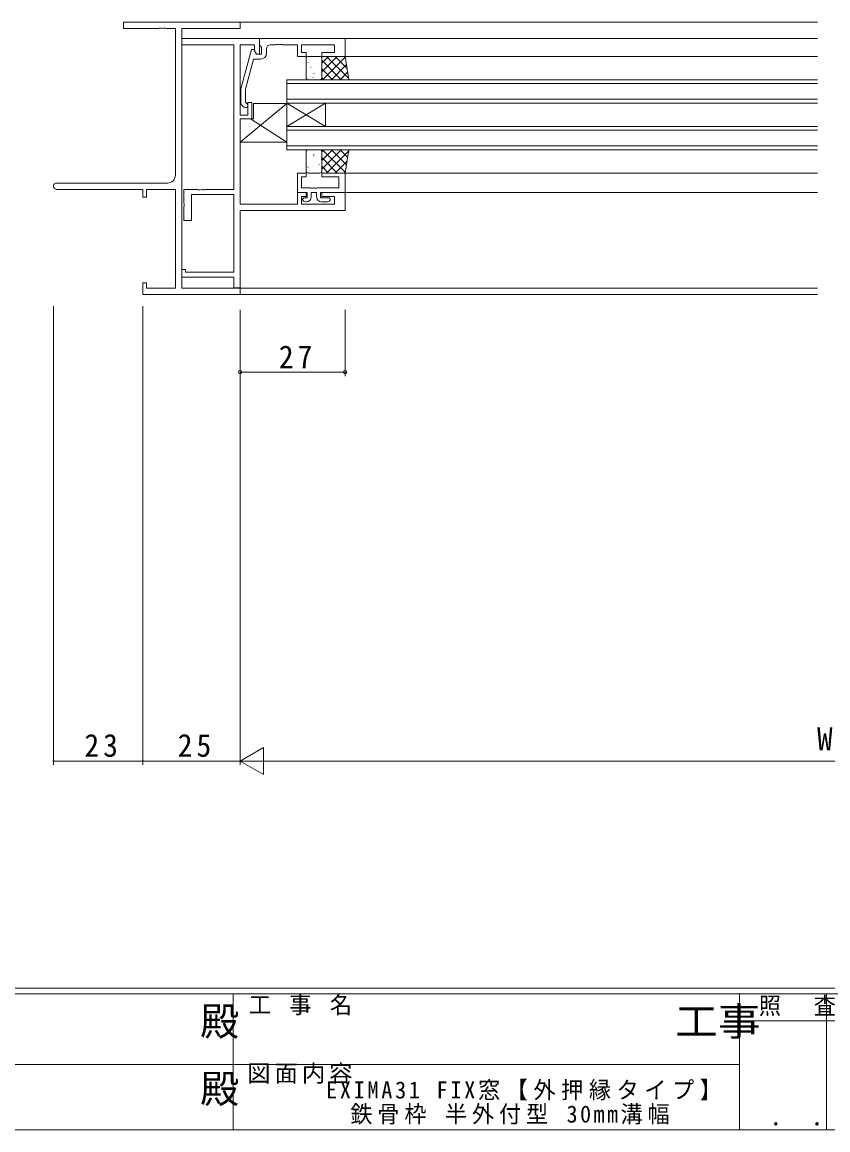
# Model space of a CAD drawing. Units: millimetres, scale not verified. Extents: x -594 to 199, y -420 to 144.
# Drawn here: x -260.5 to -53.3, y -420 to -135.2 of the extents above; entities that cross this region are included whole.
import ezdxf
from ezdxf.enums import TextEntityAlignment as Align

# ---------------------------------------------------------------- set-up
doc = ezdxf.new("R2010")
doc.units = ezdxf.units.MM
doc.header["$LTSCALE"] = 2
for name, color, linetype, lineweight in [('0-1_YKK_ZWAK', 7, 'Continuous', 9), ('0-3_YKK_11', 7, 'Continuous', 9), ('0-4_YKK_12', 2, 'Continuous', 9), ('0-5_YKK_13', 4, 'Continuous', 9), ('0-6_YKK_D', 6, 'Continuous', 9)]:
    doc.layers.add(name, color=color, linetype=linetype, lineweight=lineweight)
doc.layers.add('0-2_USER1', color=7, linetype='Continuous')
doc.styles.add('ＭＳ ゴシック', font='')
doc.styles.get('ＭＳ ゴシック').set_extended_font_data('MS Gothic')

msp = doc.modelspace()

# ---------------------------------------------------------------- linework, layer by layer
at = {"layer": '0-1_YKK_ZWAK'}
for p, q in [((178.8, -383.6), (-591.2, -383.6)), ((141, -385), (-591.2, -385)), ((-206.2, -385), (-206.2, -420)), ((-76, -385), (-76, -420)), ((-53.6, -385), (-53.6, -420)), ((-7.816, -391.999), (-76, -391.999)), ((-333.6, -403.199), (-204.8, -403.199)), ((-204.8, -403.199), (-76, -403.199)), ((-591.2, -420), (141, -420))]:
    msp.add_line(p, q, dxfattribs=at)
at = {"layer": '0-3_YKK_11'}
for p, q in [((-234.435, -135.157), (-204.435, -135.157)), ((-234.435, -136.787), (-234.435, -135.157)), ((-225.21, -136.667), (-225.394, -136.787)), ((-224.66, -136.667), (-225.21, -136.667)), ((-224.477, -136.787), (-224.66, -136.667)), ((-224.21, -136.667), (-224.394, -136.787)), ((-223.66, -136.667), (-224.21, -136.667)), ((-223.477, -136.787), (-223.66, -136.667)), ((-204.435, -135.157), (-204.435, -136.787)), ((-225.394, -136.787), (-234.435, -136.787)), ((-224.394, -136.787), (-224.477, -136.787)), ((-221.065, -136.787), (-223.477, -136.787)), ((-221.065, -174.527), (-221.065, -136.787)), ((-204.435, -136.787), (-219.435, -136.787)), ((-219.435, -136.787), (-219.435, -203.527)), ((-199.435, -139.357), (-219.435, -139.357)), ((-219.435, -139.357), (-219.435, -140.987)), ((-199.435, -141.057), (-199.435, -139.357)), ((-199.435, -139.357), (-177.435, -139.357)), ((-199.435, -143.357), (-199.435, -139.357)), ((-177.435, -139.357), (-177.435, -143.957)), ((-219.435, -140.987), (-206.065, -140.987)), ((-206.065, -140.987), (-206.065, -178.157)), ((-204.435, -140.987), (-200.735, -140.987)), ((-204.435, -159.057), (-204.435, -140.987)), ((-204.235, -152.261), (-201.528, -142.157)), ((-201.528, -142.157), (-200.928, -142.157)), ((-200.928, -142.157), (-200.235, -143.357)), ((-200.735, -140.987), (-200.735, -142.491)), ((-199.135, -141.357), (-199.435, -141.057)), ((-198.935, -141.557), (-199.135, -141.357)), ((-198.935, -143.357), (-198.935, -141.557)), ((-197.635, -141.987), (-197.635, -143.157)), ((-195.394, -140.987), (-196.635, -140.987)), ((-195.21, -140.867), (-195.394, -140.987)), ((-194.66, -140.867), (-195.21, -140.867)), ((-194.477, -140.987), (-194.66, -140.867)), ((-194.394, -140.987), (-194.477, -140.987)), ((-194.21, -140.867), (-194.394, -140.987)), ((-193.66, -140.867), (-194.21, -140.867)), ((-193.477, -140.987), (-193.66, -140.867)), ((-189.635, -140.987), (-193.477, -140.987)), ((-189.635, -143.957), (-189.635, -140.987)), ((-188.635, -140.987), (-188.635, -142.957)), ((-180.135, -140.987), (-188.635, -140.987)), ((-180.135, -142.957), (-180.135, -140.987)), ((-200.956, -144.657), (-203.035, -152.419)), ((-199.135, -144.657), (-200.956, -144.657)), ((-200.735, -142.491), (-200.235, -143.357)), ((-200.235, -143.357), (-198.935, -143.357)), ((-200.235, -143.357), (-199.435, -143.357)), ((-187.435, -143.957), (-189.635, -143.957)), ((-188.635, -142.957), (-187.435, -142.957)), ((-187.435, -142.957), (-187.435, -143.957)), ((-183.435, -142.957), (-180.135, -142.957)), ((-183.435, -143.957), (-183.435, -142.957)), ((-177.435, -143.957), (-183.435, -143.957)), ((-204.235, -156.206), (-204.235, -152.261)), ((-203.035, -152.419), (-203.035, -155.709)), ((-203.46, -156.982), (-204.235, -156.206)), ((-203.035, -155.709), (-202.611, -156.133)), ((-202.435, -155.857), (-202.435, -159.057)), ((-201.435, -155.857), (-202.435, -155.857)), ((-201.435, -160.057), (-201.435, -155.857)), ((-202.435, -159.057), (-204.435, -159.057)), ((-204.435, -160.057), (-201.435, -160.057)), ((-204.435, -181.927), (-204.435, -160.057)), ((-251.62, -176.527), (-223.065, -176.527)), ((-189.635, -173.957), (-187.435, -173.957)), ((-189.635, -178.957), (-189.635, -173.957)), ((-188.635, -174.957), (-188.635, -177.757)), ((-187.435, -174.957), (-188.635, -174.957)), ((-187.435, -173.957), (-187.435, -174.957)), ((-183.435, -173.957), (-177.435, -173.957)), ((-183.435, -174.957), (-183.435, -173.957)), ((-179.065, -174.957), (-183.435, -174.957)), ((-179.065, -177.757), (-179.065, -174.957)), ((-177.435, -173.957), (-177.435, -178.957)), ((-229.435, -178.157), (-251.62, -178.157)), ((-229.435, -180.157), (-229.435, -178.157)), ((-228.535, -178.157), (-228.535, -180.157)), ((-221.065, -178.157), (-228.535, -178.157)), ((-221.065, -203.527), (-221.065, -178.157)), ((-218.935, -178.157), (-218.935, -181.699)), ((-215.394, -178.157), (-218.935, -178.157)), ((-215.21, -178.277), (-215.394, -178.157)), ((-214.66, -178.277), (-215.21, -178.277)), ((-214.477, -178.157), (-214.66, -178.277)), ((-214.394, -178.157), (-214.477, -178.157)), ((-214.21, -178.277), (-214.394, -178.157)), ((-213.66, -178.277), (-214.21, -178.277)), ((-213.477, -178.157), (-213.66, -178.277)), ((-206.065, -178.157), (-213.477, -178.157)), ((-187.135, -178.957), (-189.635, -178.957)), ((-189.635, -178.957), (-189.635, -181.927)), ((-187.435, -178.957), (-189.635, -178.957)), ((-188.635, -177.757), (-186.394, -177.757)), ((-187.435, -179.957), (-187.435, -178.957)), ((-187.135, -180.357), (-187.135, -178.957)), ((-186.394, -177.757), (-186.21, -177.877)), ((-186.21, -177.877), (-185.66, -177.877)), ((-186.135, -178.957), (-186.135, -180.057)), ((-184.735, -178.957), (-186.135, -178.957)), ((-185.66, -177.877), (-185.477, -177.757)), ((-185.477, -177.757), (-185.394, -177.757)), ((-185.394, -177.757), (-185.21, -177.877)), ((-185.21, -177.877), (-184.66, -177.877)), ((-184.735, -180.057), (-184.735, -178.957)), ((-184.66, -177.877), (-184.477, -177.757)), ((-184.477, -177.757), (-179.065, -177.757)), ((-183.735, -178.957), (-183.735, -180.357)), ((-177.435, -178.957), (-183.735, -178.957)), ((-183.435, -178.957), (-183.435, -179.957)), ((-177.435, -178.957), (-183.435, -178.957)), ((-177.435, -183.557), (-177.435, -178.957)), ((-228.535, -180.157), (-229.435, -180.157)), ((-218.935, -181.699), (-218.815, -181.882)), ((-218.815, -181.882), (-218.815, -182.432)), ((-216.935, -179.457), (-206.065, -179.457)), ((-216.935, -186.157), (-216.935, -179.457)), ((-206.065, -179.457), (-206.065, -199.457)), ((-189.635, -181.927), (-204.435, -181.927)), ((-188.635, -179.957), (-187.435, -179.957)), ((-188.635, -181.927), (-188.635, -179.957)), ((-180.135, -181.927), (-188.635, -181.927)), ((-188.335, -180.657), (-188.035, -180.357)), ((-188.035, -180.357), (-187.135, -180.357)), ((-187.435, -181.357), (-187.635, -181.357)), ((-183.735, -180.357), (-181.535, -180.357)), ((-183.435, -179.957), (-180.135, -179.957)), ((-181.935, -181.357), (-183.435, -181.357)), ((-181.535, -180.357), (-181.235, -180.657)), ((-180.135, -179.957), (-180.135, -181.927)), ((-218.815, -182.432), (-218.935, -182.616)), ((-218.935, -182.616), (-218.935, -186.157)), ((-204.435, -183.557), (-177.435, -183.557)), ((-204.435, -205.157), (-204.435, -183.557)), ((-218.935, -186.157), (-216.935, -186.157)), ((-219.435, -198.757), (-219.435, -200.757)), ((-218.435, -198.757), (-219.435, -198.757)), ((-218.435, -199.457), (-218.435, -198.757)), ((-229.435, -202.157), (-228.535, -202.157)), ((-229.435, -205.157), (-229.435, -202.157)), ((-228.535, -202.157), (-228.535, -203.527)), ((-219.435, -200.757), (-206.065, -200.757)), ((-206.065, -199.457), (-218.435, -199.457)), ((-206.065, -200.757), (-206.065, -203.457)), ((-228.535, -203.527), (-221.065, -203.527)), ((-219.435, -203.527), (-204.435, -203.527)), ((-206.065, -203.457), (-204.435, -203.457)), ((-204.435, -203.527), (-204.435, -205.157)), ((-204.435, -205.157), (-229.435, -205.157))]:
    msp.add_line(p, q, dxfattribs=at)
for centre, radius, start, end in [((-196.635, -141.987), 1, 90, 179.99998), ((-199.135, -143.157), 1.5, 270, 359.99998), ((-203.035, -156.557), 0.6, 224.99998, 45), ((-251.62, -177.342), 0.815, 89.99998, 270), ((-223.065, -174.527), 2, 270, 359.99998), ((-187.635, -180.657), 0.7, 180, 269.99998), ((-187.435, -180.057), 1.3, 270, 359.99998), ((-183.435, -180.057), 1.3, 180, 269.99998), ((-181.935, -180.657), 0.7, 270, 359.99998)]:
    msp.add_arc(centre, radius, start, end, dxfattribs=at)
at = {"layer": '0-4_YKK_12'}
for p, q in [((-55.935, -135.157), (-204.435, -135.157)), ((-55.935, -139.357), (-177.735, -139.357)), ((-55.935, -143.957), (-177.935, -143.957)), ((-192.435, -149.957), (-55.935, -149.957)), ((-192.435, -155.957), (-192.435, -149.957)), ((-192.435, -150.957), (-55.935, -150.957)), ((-192.435, -154.957), (-55.935, -154.957)), ((-192.435, -155.957), (-55.935, -155.957)), ((-192.435, -155.957), (-192.435, -161.957)), ((-192.435, -155.957), (-182.435, -161.957)), ((-192.435, -161.957), (-182.435, -155.957)), ((-182.435, -155.957), (-182.435, -161.957)), ((-192.435, -161.957), (-55.935, -161.957)), ((-192.435, -167.957), (-192.435, -161.957)), ((-192.435, -162.957), (-55.935, -162.957)), ((-192.435, -166.957), (-55.935, -166.957)), ((-192.435, -167.957), (-55.935, -167.957)), ((-55.935, -173.957), (-177.733, -173.957)), ((-55.935, -178.957), (-177.735, -178.957)), ((-55.935, -203.527), (-204.435, -203.527)), ((-55.935, -205.157), (-204.735, -205.157))]:
    msp.add_line(p, q, dxfattribs=at)
at = {"layer": '0-5_YKK_13'}
for p, q in [((-187.435, -149.457), (-187.435, -144.457)), ((-186.935, -143.957), (-183.935, -143.957)), ((-186.68, -144.658), (-186.704, -144.702)), ((-184.79, -144.067), (-184.814, -144.111)), ((-181.691, -143.957), (-183.435, -145.702)), ((-179.446, -143.957), (-183.435, -147.947)), ((-183.435, -143.957), (-183.435, -149.957)), ((-177.435, -143.957), (-183.435, -143.957)), ((-183.435, -144.457), (-183.435, -149.457)), ((-178.433, -149.957), (-183.435, -144.956)), ((-177.402, -144.158), (-183.201, -149.957)), ((-176.485, -149.661), (-182.188, -143.957)), ((-176.934, -146.967), (-179.943, -143.957)), ((-177.383, -144.273), (-177.698, -143.957)), ((-176.435, -149.957), (-177.435, -143.957)), ((-186.927, -145.493), (-187.015, -145.54)), ((-186.248, -146.735), (-186.272, -146.779)), ((-185.513, -145.665), (-185.52, -145.672)), ((-184.056, -146.092), (-184.08, -146.136)), ((-183.53, -147.484), (-183.538, -147.491)), ((-180.679, -149.957), (-183.435, -147.201)), ((-177.081, -146.083), (-180.956, -149.957)), ((-176.76, -148.007), (-178.711, -149.957)), ((-183.935, -149.957), (-186.935, -149.957)), ((-185.698, -149.426), (-185.705, -149.433)), ((-185.513, -148.76), (-185.537, -148.804)), ((-185.402, -148.383), (-185.491, -148.43)), ((-183.624, -148.168), (-183.648, -148.212)), ((-182.924, -149.957), (-183.435, -149.446)), ((-183.435, -149.957), (-176.435, -149.957)), ((-176.44, -149.931), (-176.466, -149.957)), ((-204.435, -166.057), (-192.435, -156.057)), ((-200.935, -156.057), (-200.935, -160.057)), ((-192.435, -156.057), (-200.935, -156.057)), ((-192.435, -166.057), (-192.435, -156.057)), ((-204.435, -160.057), (-204.435, -166.057)), ((-200.935, -160.057), (-204.435, -160.057)), ((-201.769, -160.057), (-192.435, -166.057)), ((-204.435, -166.057), (-192.435, -166.057)), ((-183.935, -167.957), (-186.935, -167.957)), ((-182.924, -167.957), (-183.435, -168.469)), ((-180.679, -167.957), (-183.435, -170.714)), ((-178.433, -167.957), (-183.435, -172.959)), ((-183.435, -167.957), (-176.435, -167.957)), ((-183.435, -173.957), (-183.435, -167.957)), ((-177.402, -173.756), (-183.201, -167.957)), ((-177.081, -171.832), (-180.956, -167.957)), ((-176.76, -169.908), (-178.711, -167.957)), ((-176.435, -167.957), (-177.435, -173.957)), ((-176.44, -167.983), (-176.466, -167.957)), ((-187.435, -168.457), (-187.435, -173.457)), ((-185.698, -168.489), (-185.705, -168.482)), ((-185.513, -169.155), (-185.537, -169.111)), ((-185.402, -169.532), (-185.491, -169.485)), ((-183.624, -169.746), (-183.648, -169.702)), ((-183.53, -170.43), (-183.538, -170.424)), ((-183.435, -173.457), (-183.435, -168.457)), ((-179.446, -173.957), (-183.435, -169.968)), ((-176.485, -168.254), (-182.188, -173.957)), ((-186.927, -172.421), (-187.015, -172.374)), ((-186.68, -173.256), (-186.704, -173.212)), ((-186.248, -171.18), (-186.272, -171.136)), ((-185.513, -172.25), (-185.52, -172.243)), ((-184.056, -171.823), (-184.08, -171.779)), ((-181.691, -173.957), (-183.435, -172.213)), ((-176.934, -170.948), (-179.943, -173.957)), ((-177.383, -173.642), (-177.698, -173.957)), ((-186.935, -173.957), (-183.935, -173.957)), ((-184.79, -173.848), (-184.814, -173.804)), ((-177.435, -173.957), (-183.435, -173.957))]:
    msp.add_line(p, q, dxfattribs=at)
for centre, start, end in [((-186.935, -144.457), 90, 180), ((-183.935, -144.457), 0, 90), ((-186.935, -149.457), 180, 270), ((-183.935, -149.457), 270, 0), ((-186.935, -168.457), 90, 180), ((-183.935, -168.457), 0, 90), ((-186.935, -173.457), 180, 270), ((-183.935, -173.457), 270, 0)]:
    msp.add_arc(centre, 0.5, start, end, dxfattribs=at)
at = {"layer": '0-6_YKK_D'}
for p, q in [((-252.435, -208.157), (-252.435, -326.157)), ((-229.435, -208.157), (-229.435, -326.157)), ((-204.435, -209.157), (-204.435, -326.157)), ((-204.435, -209.157), (-204.435, -326.157)), ((-204.435, -209.157), (-204.435, -226.157)), ((-177.435, -209.157), (-177.435, -226.157)), ((-204.435, -225.157), (-177.435, -225.157)), ((-229.435, -228.157), (-229.435, -326.157)), ((-204.435, -325.157), (-198.373, -321.657)), ((-198.373, -328.657), (-198.373, -321.657)), ((-229.435, -325.157), (-252.435, -325.157)), ((-204.435, -325.157), (-229.435, -325.157)), ((-204.435, -325.157), (-192.311, -325.157)), ((-204.435, -325.157), (-198.373, -328.657)), ((-197.435, -325.157), (88.565, -325.157))]:
    msp.add_line(p, q, dxfattribs=at)
for centre in [(-204.435, -225.157), (-177.435, -225.157)]:
    msp.add_circle(centre, 0.425, dxfattribs=at)
for centre, start, end in [((-252.435, -325.157), 0, 180), ((-252.435, -325.157), 180, 0), ((-229.435, -325.157), 0, 180), ((-229.435, -325.157), 0, 180), ((-229.435, -325.157), 180, 0), ((-229.435, -325.157), 180, 0)]:
    msp.add_arc(centre, 0.106, start, end, dxfattribs=at)

# ---------------------------------------------------------------- texts
at = {"layer": '0-1_YKK_ZWAK', "color": 3, "style": 'ＭＳ ゴシック', "width": 1.1}
msp.add_text('工事', height=7.331, dxfattribs=at).set_placement((-92.569, -397.956), align=Align.BOTTOM_LEFT)
at = {"layer": '0-1_YKK_ZWAK', "color": 3, "style": 'ＭＳ ゴシック'}
for p in [(-214.682, -397.956), (-214.682, -415.278)]:
    msp.add_text('殿', height=7.331, dxfattribs=at).set_placement(p, align=Align.BOTTOM_LEFT)
at = {"layer": '0-1_YKK_ZWAK', "char_height": 4.399, "attachment_point": 7, "style": 'ＭＳ ゴシック'}
for s, insert in [('\\T1.22;\\W0.95;工\\~事\\~名', (-202.188, -390.533)), ('\\T1.24;\\W0.95;照\\~\\~査', (-71.011, -390.78)), ('\\T1.17;図面内容', (-202.583, -408.148)), ('\\T1.24;\\W0.95;\\~．\\~．', (-71.545, -418.946))]:
    msp.add_mtext(s, dxfattribs=dict(at, insert=insert))
at = {"layer": '0-2_USER1', "char_height": 4.399, "attachment_point": 7, "style": 'ＭＳ ゴシック'}
for s, insert in [('\\T1.25;\\W0.95;EXIMA31\\~FIX窓【外押縁タイプ】\\~', (-182.323, -412.449)), ('\\T1.22;\\W0.95;鉄骨枠\\~半外付型\\~30mm溝幅\\~', (-176.083, -418.625))]:
    msp.add_mtext(s, dxfattribs=dict(at, insert=insert))
at = {"layer": '0-6_YKK_D', "color": 7, "style": 'ＭＳ ゴシック'}
msp.add_text('W', height=5.865, dxfattribs=at).set_placement((-56.035, -324.157), align=Align.BOTTOM_LEFT)
at = {"layer": '0-6_YKK_D', "color": 7, "char_height": 5.865, "attachment_point": 7, "style": 'ＭＳ ゴシック'}
for s, insert in [('\\T1.27;\\W0.95;27', (-194.455, -224.157)), ('\\T1.27;\\W0.95;23', (-244.455, -324.157)), ('\\T1.27;\\W0.95;25', (-220.455, -324.157))]:
    msp.add_mtext(s, dxfattribs=dict(at, insert=insert))

doc.saveas('drawing.dxf')
